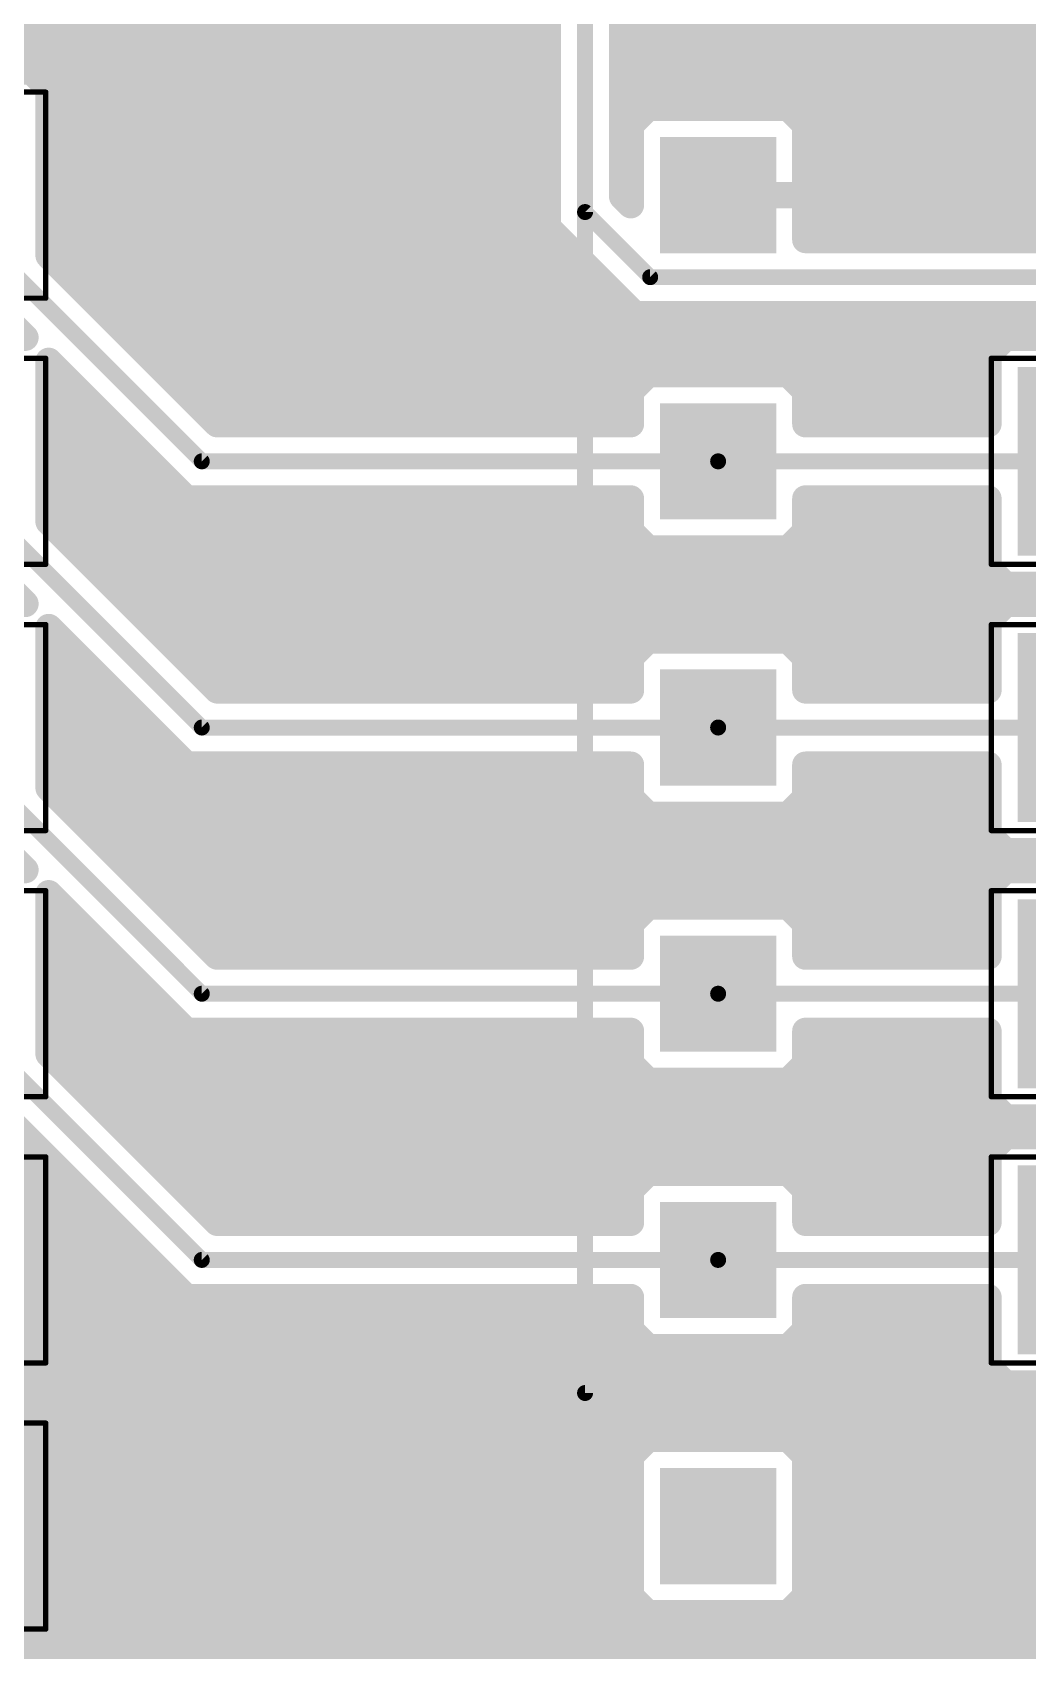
# Model space of a CAD drawing. Extents: x 0.8 to 2.76, y 1.74 to 3.8.
# Drawn here: x 1.592 to 1.966, y 2.253 to 2.861 of the extents above; entities that cross this region are included whole.
import ezdxf

# ---------------------------------------------------------------- set-up
doc = ezdxf.new("R2010")
doc.units = 0
for name, color, linetype in [('1', 14, 'CONTINUOUS'), ('16', 174, 'CONTINUOUS'), ('17', 94, 'CONTINUOUS'), ('39', 14, 'CONTINUOUS')]:
    doc.layers.add(name, color=color, linetype=linetype)

# ---------------------------------------------------------------- blocks, each defined once
blk = doc.blocks.new('RECT')
blk.add_solid([(-0.5, -0.5), (0.5, -0.5), (-0.5, 0.5), (0.5, 0.5)])
blk = doc.blocks.new('SQUAREP')
blk.add_solid([(-0.5, -0.5), (0.5, -0.5), (-0.5, 0.5), (0.5, 0.5)])

msp = doc.modelspace()

# ---------------------------------------------------------------- linework, layer by layer
at = {"layer": '1'}
for points, const_width in [([(1.786, 3.005799), (1.786, 2.787851)], 0.01), ([(1.8, 2.79365), (1.8, 3)], 0.006), ([(1.814, 2.799449), (1.814, 2.986)], 0.01), ([(1.05, 2.86), (1.786, 2.86)], 0.01), ([(1.814, 2.86), (2.338402, 2.86)], 0.01), ([(1.05, 2.85), (1.786, 2.85)], 0.01), ([(1.592037, 2.846492), (1.519932, 2.846492)], 0.01), ([(1.59848, 2.840048), (1.592037, 2.846492)], 0.01), ([(1.814, 2.85), (2.341082, 2.85)], 0.01), ([(1.59848, 2.777303), (1.59848, 2.840048)], 0.01), ([(1.59848, 2.84), (1.786, 2.84)], 0.01), ([(1.814, 2.84), (2.2398, 2.84)], 0.01), ([(1.59848, 2.83), (1.786, 2.83)], 0.01), ([(1.814, 2.83), (1.820822, 2.83)], 0.01), ([(1.823633, 2.832811), (1.817189, 2.826367)], 0.01), ([(1.876367, 2.832811), (1.823633, 2.832811)], 0.01), ([(1.882811, 2.826367), (1.876367, 2.832811)], 0.01), ([(1.879178, 2.83), (2.228901, 2.83)], 0.01), ([(1.817189, 2.826367), (1.817189, 2.79626)], 0.01), ([(1.882811, 2.783189), (1.882811, 2.826367)], 0.01), ([(1.59848, 2.82), (1.786, 2.82)], 0.01), ([(1.814, 2.82), (1.817189, 2.82)], 0.01), ([(1.882811, 2.82), (2.222593, 2.82)], 0.01), ([(1.59848, 2.81), (1.786, 2.81)], 0.01), ([(1.814, 2.81), (1.817189, 2.81)], 0.01), ([(1.882811, 2.81), (2.082762, 2.81)], 0.01), ([(1.555984, 2.8), (1.655984, 2.7)], 0.006), ([(1.59848, 2.8), (1.786, 2.8)], 0.01), ([(1.814, 2.8), (1.817189, 2.8)], 0.01), ([(1.817189, 2.79626), (1.814, 2.799449)], 0.01), ([(1.882811, 2.8), (2.072762, 2.8)], 0.01), ([(1.824461, 2.769189), (1.8, 2.79365)], 0.006), ([(1.59848, 2.79), (1.786, 2.79)], 0.01), ([(1.786, 2.787851), (1.818662, 2.755189)], 0.01), ([(1.882811, 2.79), (2.062762, 2.79)], 0.01), ([(1.59848, 2.78), (1.793851, 2.78)], 0.01), ([(2.055951, 2.783189), (1.882811, 2.783189)], 0.01), ([(1.661783, 2.714), (1.59848, 2.777303)], 0.01), ([(1.605783, 2.77), (1.803851, 2.77)], 0.01), ([(2.06175, 2.769189), (1.824461, 2.769189)], 0.006), ([(1.615783, 2.76), (1.813851, 2.76)], 0.01), ([(1.818662, 2.755189), (2.067549, 2.755189)], 0.01), ([(1.582677, 2.753508), (1.589693, 2.746492)], 0.01), ([(1.625783, 2.75), (2.55, 2.75)], 0.01), ([(1.589693, 2.746492), (1.519932, 2.746492)], 0.01), ([(1.957963, 2.746492), (1.95152, 2.740048)], 0.01), ([(2.030068, 2.746492), (1.957963, 2.746492)], 0.01), ([(1.59848, 2.677303), (1.59848, 2.737705)], 0.01), ([(1.59848, 2.737705), (1.641984, 2.694201)], 0.01), ([(1.635783, 2.74), (1.95152, 2.74)], 0.01), ([(1.95152, 2.740048), (1.95152, 2.714)], 0.01), ([(1.823633, 2.732811), (1.817189, 2.726367)], 0.01), ([(1.876367, 2.732811), (1.823633, 2.732811)], 0.01), ([(1.882811, 2.726367), (1.876367, 2.732811)], 0.01), ([(1.59848, 2.73), (1.606185, 2.73)], 0.01), ([(1.645783, 2.73), (1.820822, 2.73)], 0.01), ([(1.817189, 2.726367), (1.817189, 2.714)], 0.01), ([(1.879178, 2.73), (1.95152, 2.73)], 0.01), ([(1.882811, 2.714), (1.882811, 2.726367)], 0.01), ([(1.59848, 2.72), (1.616185, 2.72)], 0.01), ([(1.655783, 2.72), (1.817189, 2.72)], 0.01), ([(1.882811, 2.72), (1.95152, 2.72)], 0.01), ([(1.817189, 2.714), (1.661783, 2.714)], 0.01), ([(1.95152, 2.714), (1.882811, 2.714)], 0.01), ([(1.59848, 2.71), (1.626185, 2.71)], 0.01), ([(1.555984, 2.7), (1.655984, 2.6)], 0.006), ([(1.59848, 2.7), (1.636185, 2.7)], 0.01), ([(1.655984, 2.7), (1.85, 2.7)], 0.006), ([(1.994016, 2.7), (1.85, 2.7)], 0.006), ([(1.59848, 2.69), (1.646185, 2.69)], 0.01), ([(1.641984, 2.694201), (1.650185, 2.686)], 0.01), ([(1.650185, 2.686), (1.817189, 2.686)], 0.01), ([(1.817189, 2.686), (1.817189, 2.673633)], 0.01), ([(1.882811, 2.673633), (1.882811, 2.686)], 0.01), ([(1.882811, 2.686), (1.95152, 2.686)], 0.01), ([(1.95152, 2.686), (1.95152, 2.659951)], 0.01), ([(1.59848, 2.68), (1.817189, 2.68)], 0.01), ([(1.661783, 2.614), (1.59848, 2.677303)], 0.01), ([(1.882811, 2.68), (1.95152, 2.68)], 0.01), ([(1.605783, 2.67), (1.820821, 2.67)], 0.01), ([(1.817189, 2.673633), (1.823633, 2.667189)], 0.01), ([(1.876367, 2.667189), (1.882811, 2.673633)], 0.01), ([(1.879178, 2.67), (1.95152, 2.67)], 0.01), ([(1.823633, 2.667189), (1.876367, 2.667189)], 0.01), ([(1.615783, 2.66), (1.95152, 2.66)], 0.01), ([(1.95152, 2.659951), (1.957963, 2.653508)], 0.01), ([(1.582677, 2.653508), (1.589693, 2.646492)], 0.01), ([(1.957963, 2.653508), (2.030068, 2.653508)], 0.01), ([(1.589693, 2.646492), (1.519932, 2.646492)], 0.01), ([(1.625783, 2.65), (2.55, 2.65)], 0.01), ([(1.957963, 2.646492), (1.95152, 2.640048)], 0.01), ([(2.030068, 2.646492), (1.957963, 2.646492)], 0.01), ([(1.635783, 2.64), (1.95152, 2.64)], 0.01), ([(1.95152, 2.640048), (1.95152, 2.614)], 0.01), ([(1.59848, 2.577303), (1.59848, 2.637705)], 0.01), ([(1.59848, 2.637705), (1.641984, 2.594201)], 0.01), ([(1.59848, 2.63), (1.606185, 2.63)], 0.01), ([(1.645783, 2.63), (1.820822, 2.63)], 0.01), ([(1.823633, 2.632811), (1.817189, 2.626367)], 0.01), ([(1.876367, 2.632811), (1.823633, 2.632811)], 0.01), ([(1.882811, 2.626367), (1.876367, 2.632811)], 0.01), ([(1.879178, 2.63), (1.95152, 2.63)], 0.01), ([(1.817189, 2.626367), (1.817189, 2.614)], 0.01), ([(1.882811, 2.614), (1.882811, 2.626367)], 0.01), ([(1.59848, 2.62), (1.616185, 2.62)], 0.01), ([(1.655783, 2.62), (1.817189, 2.62)], 0.01), ([(1.882811, 2.62), (1.95152, 2.62)], 0.01), ([(1.59848, 2.61), (1.626185, 2.61)], 0.01), ([(1.817189, 2.614), (1.661783, 2.614)], 0.01), ([(1.95152, 2.614), (1.882811, 2.614)], 0.01), ([(1.555984, 2.6), (1.655984, 2.5)], 0.006), ([(1.59848, 2.6), (1.636185, 2.6)], 0.01), ([(1.655984, 2.6), (1.85, 2.6)], 0.006), ([(1.994016, 2.6), (1.85, 2.6)], 0.006), ([(1.641984, 2.594201), (1.650185, 2.586)], 0.01), ([(1.59848, 2.59), (1.646185, 2.59)], 0.01), ([(1.650185, 2.586), (1.817189, 2.586)], 0.01), ([(1.817189, 2.586), (1.817189, 2.573633)], 0.01), ([(1.882811, 2.573633), (1.882811, 2.586)], 0.01), ([(1.882811, 2.586), (1.95152, 2.586)], 0.01), ([(1.95152, 2.586), (1.95152, 2.559951)], 0.01), ([(1.59848, 2.58), (1.817189, 2.58)], 0.01), ([(1.882811, 2.58), (1.95152, 2.58)], 0.01), ([(1.661783, 2.514), (1.59848, 2.577303)], 0.01), ([(1.817189, 2.573633), (1.823633, 2.567189)], 0.01), ([(1.876367, 2.567189), (1.882811, 2.573633)], 0.01), ([(1.605783, 2.57), (1.820821, 2.57)], 0.01), ([(1.823633, 2.567189), (1.876367, 2.567189)], 0.01), ([(1.879178, 2.57), (1.95152, 2.57)], 0.01), ([(1.615783, 2.56), (1.95152, 2.56)], 0.01), ([(1.95152, 2.559951), (1.957963, 2.553508)], 0.01), ([(1.582677, 2.553508), (1.589693, 2.546492)], 0.01), ([(1.625783, 2.55), (2.55, 2.55)], 0.01), ([(1.957963, 2.553508), (2.030068, 2.553508)], 0.01), ([(1.589693, 2.546492), (1.519932, 2.546492)], 0.01), ([(1.957963, 2.546492), (1.95152, 2.540048)], 0.01), ([(2.030068, 2.546492), (1.957963, 2.546492)], 0.01), ([(1.59848, 2.477303), (1.59848, 2.537705)], 0.01), ([(1.59848, 2.537705), (1.641984, 2.494201)], 0.01), ([(1.635783, 2.54), (1.95152, 2.54)], 0.01), ([(1.95152, 2.540048), (1.95152, 2.514)], 0.01), ([(1.823633, 2.532811), (1.817189, 2.526367)], 0.01), ([(1.876367, 2.532811), (1.823633, 2.532811)], 0.01), ([(1.882811, 2.526367), (1.876367, 2.532811)], 0.01), ([(1.59848, 2.53), (1.606185, 2.53)], 0.01), ([(1.645783, 2.53), (1.820822, 2.53)], 0.01), ([(1.817189, 2.526367), (1.817189, 2.514)], 0.01), ([(1.879178, 2.53), (1.95152, 2.53)], 0.01), ([(1.882811, 2.514), (1.882811, 2.526367)], 0.01), ([(1.59848, 2.52), (1.616185, 2.52)], 0.01), ([(1.655783, 2.52), (1.817189, 2.52)], 0.01), ([(1.882811, 2.52), (1.95152, 2.52)], 0.01), ([(1.817189, 2.514), (1.661783, 2.514)], 0.01), ([(1.95152, 2.514), (1.882811, 2.514)], 0.01), ([(1.59848, 2.51), (1.626185, 2.51)], 0.01), ([(1.59848, 2.5), (1.636185, 2.5)], 0.01), ([(1.555984, 2.5), (1.655984, 2.4)], 0.006), ([(1.641984, 2.494201), (1.650185, 2.486)], 0.01), ([(1.655984, 2.5), (1.85, 2.5)], 0.006), ([(1.994016, 2.5), (1.85, 2.5)], 0.006), ([(1.59848, 2.49), (1.646185, 2.49)], 0.01), ([(1.650185, 2.486), (1.817189, 2.486)], 0.01), ([(1.817189, 2.486), (1.817189, 2.473633)], 0.01), ([(1.882811, 2.473633), (1.882811, 2.486)], 0.01), ([(1.882811, 2.486), (1.95152, 2.486)], 0.01), ([(1.95152, 2.486), (1.95152, 2.459951)], 0.01), ([(1.59848, 2.48), (1.817189, 2.48)], 0.01), ([(1.661783, 2.414), (1.59848, 2.477303)], 0.01), ([(1.882811, 2.48), (1.95152, 2.48)], 0.01), ([(1.605783, 2.47), (1.820821, 2.47)], 0.01), ([(1.817189, 2.473633), (1.823633, 2.467189)], 0.01), ([(1.876367, 2.467189), (1.882811, 2.473633)], 0.01), ([(1.879178, 2.47), (1.95152, 2.47)], 0.01), ([(1.823633, 2.467189), (1.876367, 2.467189)], 0.01), ([(1.615783, 2.46), (1.95152, 2.46)], 0.01), ([(1.95152, 2.459951), (1.957963, 2.453508)], 0.01), ([(1.582677, 2.453508), (1.641984, 2.394201)], 0.01), ([(1.957963, 2.453508), (2.030068, 2.453508)], 0.01), ([(1.625783, 2.45), (2.55, 2.45)], 0.01), ([(1.957963, 2.446492), (1.95152, 2.440048)], 0.01), ([(2.030068, 2.446492), (1.957963, 2.446492)], 0.01), ([(1.486512, 2.44), (1.596185, 2.44)], 0.01), ([(1.635783, 2.44), (1.95152, 2.44)], 0.01), ([(1.95152, 2.440048), (1.95152, 2.414)], 0.01), ([(1.823633, 2.432811), (1.817189, 2.426367)], 0.01), ([(1.876367, 2.432811), (1.823633, 2.432811)], 0.01), ([(1.882811, 2.426367), (1.876367, 2.432811)], 0.01), ([(1.486512, 2.43), (1.606185, 2.43)], 0.01), ([(1.645783, 2.43), (1.820822, 2.43)], 0.01), ([(1.879178, 2.43), (1.95152, 2.43)], 0.01), ([(1.817189, 2.426367), (1.817189, 2.414)], 0.01), ([(1.882811, 2.414), (1.882811, 2.426367)], 0.01), ([(1.486512, 2.42), (1.616185, 2.42)], 0.01), ([(1.655783, 2.42), (1.817189, 2.42)], 0.01), ([(1.882811, 2.42), (1.95152, 2.42)], 0.01), ([(1.486512, 2.41), (1.626185, 2.41)], 0.01), ([(1.817189, 2.414), (1.661783, 2.414)], 0.01), ([(1.95152, 2.414), (1.882811, 2.414)], 0.01), ([(1.486512, 2.4), (1.636185, 2.4)], 0.01), ([(1.655984, 2.4), (1.85, 2.4)], 0.006), ([(1.994016, 2.4), (1.85, 2.4)], 0.006), ([(1.641984, 2.394201), (1.650185, 2.386)], 0.01), ([(1.486512, 2.39), (1.646185, 2.39)], 0.01), ([(1.650185, 2.386), (1.817189, 2.386)], 0.01), ([(1.817189, 2.386), (1.817189, 2.373633)], 0.01), ([(1.882811, 2.373633), (1.882811, 2.386)], 0.01), ([(1.882811, 2.386), (1.95152, 2.386)], 0.01), ([(1.95152, 2.386), (1.95152, 2.359951)], 0.01), ([(1.486512, 2.38), (1.817189, 2.38)], 0.01), ([(1.882811, 2.38), (1.95152, 2.38)], 0.01), ([(1.817189, 2.373633), (1.823633, 2.367189)], 0.01), ([(1.876367, 2.367189), (1.882811, 2.373633)], 0.01), ([(1.486512, 2.37), (1.820821, 2.37)], 0.01), ([(1.823633, 2.367189), (1.876367, 2.367189)], 0.01), ([(1.879178, 2.37), (1.95152, 2.37)], 0.01), ([(1.486512, 2.36), (1.95152, 2.36)], 0.01), ([(1.95152, 2.359951), (1.957963, 2.353508)], 0.01), ([(1.064, 2.35), (2.55, 2.35)], 0.01), ([(1.957963, 2.353508), (2.030068, 2.353508)], 0.01), ([(1.486512, 2.34), (2.55, 2.34)], 0.01), ([(1.486512, 2.33), (1.820822, 2.33)], 0.01), ([(1.823633, 2.332811), (1.817189, 2.326367)], 0.01), ([(1.876367, 2.332811), (1.823633, 2.332811)], 0.01), ([(1.882811, 2.326367), (1.876367, 2.332811)], 0.01), ([(1.879178, 2.33), (2.55, 2.33)], 0.01), ([(1.817189, 2.326367), (1.817189, 2.273633)], 0.01), ([(1.882811, 2.273633), (1.882811, 2.326367)], 0.01), ([(1.486512, 2.32), (1.817189, 2.32)], 0.01), ([(1.882811, 2.32), (2.333386, 2.32)], 0.01), ([(1.486512, 2.31), (1.817189, 2.31)], 0.01), ([(1.882811, 2.31), (2.326119, 2.31)], 0.01), ([(1.486512, 2.3), (1.817189, 2.3)], 0.01), ([(1.882811, 2.3), (2.32411, 2.3)], 0.01), ([(1.486512, 2.29), (1.817189, 2.29)], 0.01), ([(1.882811, 2.29), (2.326119, 2.29)], 0.01), ([(1.486512, 2.28), (1.817189, 2.28)], 0.01), ([(1.882811, 2.28), (2.333386, 2.28)], 0.01), ([(1.486512, 2.27), (1.820821, 2.27)], 0.01), ([(1.817189, 2.273633), (1.823633, 2.267189)], 0.01), ([(1.876367, 2.267189), (1.882811, 2.273633)], 0.01), ([(1.879178, 2.27), (2.336, 2.27)], 0.01), ([(1.823633, 2.267189), (1.876367, 2.267189)], 0.01), ([(1.486512, 2.26), (2.336, 2.26)], 0.01), ([(1.076, 2.25), (2.336, 2.25)], 0.01)]:
    msp.add_lwpolyline(points, dxfattribs=dict(at, const_width=const_width))
for points, const_width in [([(1.786, 2.8575, 1), (1.786, 2.8625)], 0.005), ([(1.814, 2.8625, 1), (1.814, 2.8575)], 0.005), ([(1.593804, 2.84826, 1), (1.590269, 2.844724)], 0.005), ([(1.592037, 2.843992, 1), (1.592037, 2.848992)], 0.005), ([(1.786, 2.8475, 1), (1.786, 2.8525)], 0.005), ([(1.814, 2.8525, 1), (1.814, 2.8475)], 0.005), ([(1.60098, 2.840048, 1), (1.59598, 2.840048)], 0.005), ([(1.59848, 2.8425, 1), (1.59848, 2.8375)], 0.005), ([(1.596712, 2.838281, 1), (1.600248, 2.841816)], 0.005), ([(1.786, 2.8375, 1), (1.786, 2.8425)], 0.005), ([(1.814, 2.8425, 1), (1.814, 2.8375)], 0.005), ([(1.59848, 2.8325, 1), (1.59848, 2.8275)], 0.005), ([(1.786, 2.8275, 1), (1.786, 2.8325)], 0.005), ([(1.814, 2.8325, 1), (1.814, 2.8275)], 0.005), ([(1.820822, 2.8275, 1), (1.820822, 2.8325)], 0.005), ([(1.823633, 2.835311, 1), (1.823633, 2.830311)], 0.005), ([(1.8254, 2.831043, 1), (1.821865, 2.834579)], 0.005), ([(1.878135, 2.834579, 1), (1.8746, 2.831043)], 0.005), ([(1.876367, 2.830311, 1), (1.876367, 2.835311)], 0.005), ([(1.879178, 2.8325, 1), (1.879178, 2.8275)], 0.005), ([(1.819689, 2.826367, 1), (1.814689, 2.826367)], 0.005), ([(1.815421, 2.828135, 1), (1.818957, 2.8246)], 0.005), ([(1.885311, 2.826367, 1), (1.880311, 2.826367)], 0.005), ([(1.881043, 2.8246, 1), (1.884579, 2.828135)], 0.005), ([(1.59848, 2.8225, 1), (1.59848, 2.8175)], 0.005), ([(1.786, 2.8175, 1), (1.786, 2.8225)], 0.005), ([(1.814, 2.8225, 1), (1.814, 2.8175)], 0.005), ([(1.817189, 2.8175, 1), (1.817189, 2.8225)], 0.005), ([(1.882811, 2.8225, 1), (1.882811, 2.8175)], 0.005), ([(1.59848, 2.8125, 1), (1.59848, 2.8075)], 0.005), ([(1.786, 2.8075, 1), (1.786, 2.8125)], 0.005), ([(1.814, 2.8125, 1), (1.814, 2.8075)], 0.005), ([(1.817189, 2.8075, 1), (1.817189, 2.8125)], 0.005), ([(1.882811, 2.8125, 1), (1.882811, 2.8075)], 0.005), ([(1.59848, 2.8025, 1), (1.59848, 2.7975)], 0.005), ([(1.786, 2.7975, 1), (1.786, 2.8025)], 0.005), ([(1.814, 2.8025, 1), (1.814, 2.7975)], 0.005), ([(1.815768, 2.801217, 1), (1.812232, 2.797681)], 0.005), ([(1.817189, 2.7975, 1), (1.817189, 2.8025)], 0.005), ([(1.882811, 2.8025, 1), (1.882811, 2.7975)], 0.005), ([(1.801061, 2.794711, 1), (1.798939, 2.792589)], 0.003), ([(1.8115, 2.799449, 1), (1.8165, 2.799449)], 0.005), ([(1.814689, 2.79626, 1), (1.819689, 2.79626)], 0.005), ([(1.815421, 2.794492, 1), (1.818957, 2.798028)], 0.005), ([(1.59848, 2.7925, 1), (1.59848, 2.7875)], 0.005), ([(1.787768, 2.789619, 1), (1.784232, 2.786083)], 0.005), ([(1.786, 2.7875, 1), (1.786, 2.7925)], 0.005), ([(1.7985, 2.79365, 1), (1.8015, 2.79365)], 0.003), ([(1.882811, 2.7925, 1), (1.882811, 2.7875)], 0.005), ([(1.59848, 2.7825, 1), (1.59848, 2.7775)], 0.005), ([(1.7835, 2.787851, 1), (1.7885, 2.787851)], 0.005), ([(1.793851, 2.7775, 1), (1.793851, 2.7825)], 0.005), ([(1.882811, 2.785689, 1), (1.882811, 2.780689)], 0.005), ([(1.880311, 2.783189, 1), (1.885311, 2.783189)], 0.005), ([(1.600248, 2.779071, 1), (1.596712, 2.775535)], 0.005), ([(1.59598, 2.777303, 1), (1.60098, 2.777303)], 0.005), ([(1.605783, 2.7725, 1), (1.605783, 2.7675)], 0.005), ([(1.803851, 2.7675, 1), (1.803851, 2.7725)], 0.005), ([(1.824461, 2.770689, 1), (1.824461, 2.767689)], 0.003), ([(1.8234, 2.768128, 1), (1.825522, 2.77025)], 0.003), ([(1.615783, 2.7625, 1), (1.615783, 2.7575)], 0.005), ([(1.813851, 2.7575, 1), (1.813851, 2.7625)], 0.005), ([(1.818662, 2.757689, 1), (1.818662, 2.752689)], 0.005), ([(1.625783, 2.7525, 1), (1.625783, 2.7475)], 0.005), ([(1.816894, 2.753421, 1), (1.82043, 2.756957)], 0.005), ([(1.587926, 2.744724, 1), (1.591461, 2.74826)], 0.005), ([(1.589693, 2.743992, 1), (1.589693, 2.748992)], 0.005), ([(1.957963, 2.748992, 1), (1.957963, 2.743992)], 0.005), ([(1.959731, 2.744724, 1), (1.956195, 2.74826)], 0.005), ([(1.60098, 2.737705, 1), (1.59598, 2.737705)], 0.005), ([(1.600248, 2.739473, 1), (1.596712, 2.735937)], 0.005), ([(1.635783, 2.7425, 1), (1.635783, 2.7375)], 0.005), ([(1.95402, 2.740048, 1), (1.94902, 2.740048)], 0.005), ([(1.949752, 2.741816, 1), (1.953287, 2.738281)], 0.005), ([(1.95152, 2.7375, 1), (1.95152, 2.7425)], 0.005), ([(1.823633, 2.735311, 1), (1.823633, 2.730311)], 0.005), ([(1.8254, 2.731043, 1), (1.821865, 2.734579)], 0.005), ([(1.878135, 2.734579, 1), (1.8746, 2.731043)], 0.005), ([(1.876367, 2.730311, 1), (1.876367, 2.735311)], 0.005), ([(1.59848, 2.7325, 1), (1.59848, 2.7275)], 0.005), ([(1.606185, 2.7275, 1), (1.606185, 2.7325)], 0.005), ([(1.645783, 2.7325, 1), (1.645783, 2.7275)], 0.005), ([(1.819689, 2.726367, 1), (1.814689, 2.726367)], 0.005), ([(1.815421, 2.728135, 1), (1.818957, 2.7246)], 0.005), ([(1.820822, 2.7275, 1), (1.820822, 2.7325)], 0.005), ([(1.879178, 2.7325, 1), (1.879178, 2.7275)], 0.005), ([(1.885311, 2.726367, 1), (1.880311, 2.726367)], 0.005), ([(1.881043, 2.7246, 1), (1.884579, 2.728135)], 0.005), ([(1.95152, 2.7275, 1), (1.95152, 2.7325)], 0.005), ([(1.59848, 2.7225, 1), (1.59848, 2.7175)], 0.005), ([(1.616185, 2.7175, 1), (1.616185, 2.7225)], 0.005), ([(1.655783, 2.7225, 1), (1.655783, 2.7175)], 0.005), ([(1.817189, 2.7175, 1), (1.817189, 2.7225)], 0.005), ([(1.882811, 2.7225, 1), (1.882811, 2.7175)], 0.005), ([(1.95152, 2.7175, 1), (1.95152, 2.7225)], 0.005), ([(1.661783, 2.7165, 1), (1.661783, 2.7115)], 0.005), ([(1.660015, 2.712232, 1), (1.663551, 2.715768)], 0.005), ([(1.817189, 2.7115, 1), (1.817189, 2.7165)], 0.005), ([(1.882811, 2.7165, 1), (1.882811, 2.7115)], 0.005), ([(1.95152, 2.7115, 1), (1.95152, 2.7165)], 0.005), ([(1.59848, 2.7125, 1), (1.59848, 2.7075)], 0.005), ([(1.626185, 2.7075, 1), (1.626185, 2.7125)], 0.005), ([(1.814689, 2.714, 1), (1.819689, 2.714)], 0.005), ([(1.880311, 2.714, 1), (1.885311, 2.714)], 0.005), ([(1.94902, 2.714, 1), (1.95402, 2.714)], 0.005), ([(1.59848, 2.7025, 1), (1.59848, 2.6975)], 0.005), ([(1.636185, 2.6975, 1), (1.636185, 2.7025)], 0.005), ([(1.655984, 2.7015, 1), (1.655984, 2.6985)], 0.003), ([(1.654924, 2.698939, 1), (1.657045, 2.701061)], 0.003), ([(1.85, 2.7015, 1), (1.85, 2.6985)], 0.003), ([(1.85, 2.6985, 1), (1.85, 2.7015)], 0.003), ([(1.59848, 2.6925, 1), (1.59848, 2.6875)], 0.005), ([(1.643752, 2.695969, 1), (1.640216, 2.692433)], 0.005), ([(1.640216, 2.692433, 1), (1.643752, 2.695969)], 0.005), ([(1.646185, 2.6875, 1), (1.646185, 2.6925)], 0.005), ([(1.650185, 2.6885, 1), (1.650185, 2.6835)], 0.005), ([(1.648417, 2.684232, 1), (1.651953, 2.687768)], 0.005), ([(1.819689, 2.686, 1), (1.814689, 2.686)], 0.005), ([(1.817189, 2.6835, 1), (1.817189, 2.6885)], 0.005), ([(1.885311, 2.686, 1), (1.880311, 2.686)], 0.005), ([(1.882811, 2.6885, 1), (1.882811, 2.6835)], 0.005), ([(1.95402, 2.686, 1), (1.94902, 2.686)], 0.005), ([(1.95152, 2.6835, 1), (1.95152, 2.6885)], 0.005), ([(1.59848, 2.6825, 1), (1.59848, 2.6775)], 0.005), ([(1.600248, 2.679071, 1), (1.596712, 2.675535)], 0.005), ([(1.817189, 2.6775, 1), (1.817189, 2.6825)], 0.005), ([(1.882811, 2.6825, 1), (1.882811, 2.6775)], 0.005), ([(1.95152, 2.6775, 1), (1.95152, 2.6825)], 0.005), ([(1.59598, 2.677303, 1), (1.60098, 2.677303)], 0.005), ([(1.605783, 2.6725, 1), (1.605783, 2.6675)], 0.005), ([(1.818957, 2.6754, 1), (1.815421, 2.671865)], 0.005), ([(1.814689, 2.673633, 1), (1.819689, 2.673633)], 0.005), ([(1.820821, 2.6675, 1), (1.820821, 2.6725)], 0.005), ([(1.879178, 2.6725, 1), (1.879178, 2.6675)], 0.005), ([(1.880311, 2.673633, 1), (1.885311, 2.673633)], 0.005), ([(1.884579, 2.671865, 1), (1.881043, 2.6754)], 0.005), ([(1.95152, 2.6675, 1), (1.95152, 2.6725)], 0.005), ([(1.823633, 2.669689, 1), (1.823633, 2.664689)], 0.005), ([(1.821865, 2.665421, 1), (1.8254, 2.668957)], 0.005), ([(1.8746, 2.668957, 1), (1.878135, 2.665421)], 0.005), ([(1.876367, 2.664689, 1), (1.876367, 2.669689)], 0.005), ([(1.615783, 2.6625, 1), (1.615783, 2.6575)], 0.005), ([(1.953287, 2.661719, 1), (1.949752, 2.658184)], 0.005), ([(1.95152, 2.6575, 1), (1.95152, 2.6625)], 0.005), ([(1.94902, 2.659951, 1), (1.95402, 2.659951)], 0.005), ([(1.957963, 2.656008, 1), (1.957963, 2.651008)], 0.005), ([(1.956195, 2.65174, 1), (1.959731, 2.655276)], 0.005), ([(1.587926, 2.644724, 1), (1.591461, 2.64826)], 0.005), ([(1.589693, 2.643992, 1), (1.589693, 2.648992)], 0.005), ([(1.625783, 2.6525, 1), (1.625783, 2.6475)], 0.005), ([(1.957963, 2.648992, 1), (1.957963, 2.643992)], 0.005), ([(1.959731, 2.644724, 1), (1.956195, 2.64826)], 0.005), ([(1.635783, 2.6425, 1), (1.635783, 2.6375)], 0.005), ([(1.95402, 2.640048, 1), (1.94902, 2.640048)], 0.005), ([(1.95152, 2.6375, 1), (1.95152, 2.6425)], 0.005), ([(1.60098, 2.637705, 1), (1.59598, 2.637705)], 0.005), ([(1.600248, 2.639473, 1), (1.596712, 2.635937)], 0.005), ([(1.949752, 2.641816, 1), (1.953287, 2.638281)], 0.005), ([(1.59848, 2.6325, 1), (1.59848, 2.6275)], 0.005), ([(1.606185, 2.6275, 1), (1.606185, 2.6325)], 0.005), ([(1.645783, 2.6325, 1), (1.645783, 2.6275)], 0.005), ([(1.820822, 2.6275, 1), (1.820822, 2.6325)], 0.005), ([(1.823633, 2.635311, 1), (1.823633, 2.630311)], 0.005), ([(1.8254, 2.631043, 1), (1.821865, 2.634579)], 0.005), ([(1.878135, 2.634579, 1), (1.8746, 2.631043)], 0.005), ([(1.876367, 2.630311, 1), (1.876367, 2.635311)], 0.005), ([(1.879178, 2.6325, 1), (1.879178, 2.6275)], 0.005), ([(1.95152, 2.6275, 1), (1.95152, 2.6325)], 0.005), ([(1.819689, 2.626367, 1), (1.814689, 2.626367)], 0.005), ([(1.815421, 2.628135, 1), (1.818957, 2.6246)], 0.005), ([(1.885311, 2.626367, 1), (1.880311, 2.626367)], 0.005), ([(1.881043, 2.6246, 1), (1.884579, 2.628135)], 0.005), ([(1.59848, 2.6225, 1), (1.59848, 2.6175)], 0.005), ([(1.616185, 2.6175, 1), (1.616185, 2.6225)], 0.005), ([(1.655783, 2.6225, 1), (1.655783, 2.6175)], 0.005), ([(1.817189, 2.6175, 1), (1.817189, 2.6225)], 0.005), ([(1.882811, 2.6225, 1), (1.882811, 2.6175)], 0.005), ([(1.95152, 2.6175, 1), (1.95152, 2.6225)], 0.005), ([(1.59848, 2.6125, 1), (1.59848, 2.6075)], 0.005), ([(1.626185, 2.6075, 1), (1.626185, 2.6125)], 0.005), ([(1.661783, 2.6165, 1), (1.661783, 2.6115)], 0.005), ([(1.660015, 2.612232, 1), (1.663551, 2.615768)], 0.005), ([(1.814689, 2.614, 1), (1.819689, 2.614)], 0.005), ([(1.817189, 2.6115, 1), (1.817189, 2.6165)], 0.005), ([(1.882811, 2.6165, 1), (1.882811, 2.6115)], 0.005), ([(1.880311, 2.614, 1), (1.885311, 2.614)], 0.005), ([(1.94902, 2.614, 1), (1.95402, 2.614)], 0.005), ([(1.95152, 2.6115, 1), (1.95152, 2.6165)], 0.005), ([(1.59848, 2.6025, 1), (1.59848, 2.5975)], 0.005), ([(1.636185, 2.5975, 1), (1.636185, 2.6025)], 0.005), ([(1.655984, 2.6015, 1), (1.655984, 2.5985)], 0.003), ([(1.654924, 2.598939, 1), (1.657045, 2.601061)], 0.003), ([(1.85, 2.6015, 1), (1.85, 2.5985)], 0.003), ([(1.85, 2.5985, 1), (1.85, 2.6015)], 0.003), ([(1.643752, 2.595969, 1), (1.640216, 2.592433)], 0.005), ([(1.640216, 2.592433, 1), (1.643752, 2.595969)], 0.005), ([(1.59848, 2.5925, 1), (1.59848, 2.5875)], 0.005), ([(1.646185, 2.5875, 1), (1.646185, 2.5925)], 0.005), ([(1.650185, 2.5885, 1), (1.650185, 2.5835)], 0.005), ([(1.648417, 2.584232, 1), (1.651953, 2.587768)], 0.005), ([(1.819689, 2.586, 1), (1.814689, 2.586)], 0.005), ([(1.817189, 2.5835, 1), (1.817189, 2.5885)], 0.005), ([(1.885311, 2.586, 1), (1.880311, 2.586)], 0.005), ([(1.882811, 2.5885, 1), (1.882811, 2.5835)], 0.005), ([(1.95402, 2.586, 1), (1.94902, 2.586)], 0.005), ([(1.95152, 2.5835, 1), (1.95152, 2.5885)], 0.005), ([(1.59848, 2.5825, 1), (1.59848, 2.5775)], 0.005), ([(1.817189, 2.5775, 1), (1.817189, 2.5825)], 0.005), ([(1.882811, 2.5825, 1), (1.882811, 2.5775)], 0.005), ([(1.95152, 2.5775, 1), (1.95152, 2.5825)], 0.005), ([(1.600248, 2.579071, 1), (1.596712, 2.575535)], 0.005), ([(1.59598, 2.577303, 1), (1.60098, 2.577303)], 0.005), ([(1.818957, 2.5754, 1), (1.815421, 2.571865)], 0.005), ([(1.884579, 2.571865, 1), (1.881043, 2.5754)], 0.005), ([(1.605783, 2.5725, 1), (1.605783, 2.5675)], 0.005), ([(1.814689, 2.573633, 1), (1.819689, 2.573633)], 0.005), ([(1.820821, 2.5675, 1), (1.820821, 2.5725)], 0.005), ([(1.823633, 2.569689, 1), (1.823633, 2.564689)], 0.005), ([(1.876367, 2.564689, 1), (1.876367, 2.569689)], 0.005), ([(1.879178, 2.5725, 1), (1.879178, 2.5675)], 0.005), ([(1.880311, 2.573633, 1), (1.885311, 2.573633)], 0.005), ([(1.95152, 2.5675, 1), (1.95152, 2.5725)], 0.005), ([(1.821865, 2.565421, 1), (1.8254, 2.568957)], 0.005), ([(1.8746, 2.568957, 1), (1.878135, 2.565421)], 0.005), ([(1.615783, 2.5625, 1), (1.615783, 2.5575)], 0.005), ([(1.953287, 2.561719, 1), (1.949752, 2.558184)], 0.005), ([(1.94902, 2.559951, 1), (1.95402, 2.559951)], 0.005), ([(1.95152, 2.5575, 1), (1.95152, 2.5625)], 0.005), ([(1.625783, 2.5525, 1), (1.625783, 2.5475)], 0.005), ([(1.957963, 2.556008, 1), (1.957963, 2.551008)], 0.005), ([(1.956195, 2.55174, 1), (1.959731, 2.555276)], 0.005), ([(1.587926, 2.544724, 1), (1.591461, 2.54826)], 0.005), ([(1.589693, 2.543992, 1), (1.589693, 2.548992)], 0.005), ([(1.957963, 2.548992, 1), (1.957963, 2.543992)], 0.005), ([(1.959731, 2.544724, 1), (1.956195, 2.54826)], 0.005), ([(1.60098, 2.537705, 1), (1.59598, 2.537705)], 0.005), ([(1.600248, 2.539473, 1), (1.596712, 2.535937)], 0.005), ([(1.635783, 2.5425, 1), (1.635783, 2.5375)], 0.005), ([(1.95402, 2.540048, 1), (1.94902, 2.540048)], 0.005), ([(1.949752, 2.541816, 1), (1.953287, 2.538281)], 0.005), ([(1.95152, 2.5375, 1), (1.95152, 2.5425)], 0.005), ([(1.823633, 2.535311, 1), (1.823633, 2.530311)], 0.005), ([(1.8254, 2.531043, 1), (1.821865, 2.534579)], 0.005), ([(1.878135, 2.534579, 1), (1.8746, 2.531043)], 0.005), ([(1.876367, 2.530311, 1), (1.876367, 2.535311)], 0.005), ([(1.59848, 2.5325, 1), (1.59848, 2.5275)], 0.005), ([(1.606185, 2.5275, 1), (1.606185, 2.5325)], 0.005), ([(1.645783, 2.5325, 1), (1.645783, 2.5275)], 0.005), ([(1.819689, 2.526367, 1), (1.814689, 2.526367)], 0.005), ([(1.815421, 2.528135, 1), (1.818957, 2.5246)], 0.005), ([(1.820822, 2.5275, 1), (1.820822, 2.5325)], 0.005), ([(1.879178, 2.5325, 1), (1.879178, 2.5275)], 0.005), ([(1.885311, 2.526367, 1), (1.880311, 2.526367)], 0.005), ([(1.881043, 2.5246, 1), (1.884579, 2.528135)], 0.005), ([(1.95152, 2.5275, 1), (1.95152, 2.5325)], 0.005), ([(1.59848, 2.5225, 1), (1.59848, 2.5175)], 0.005), ([(1.616185, 2.5175, 1), (1.616185, 2.5225)], 0.005), ([(1.655783, 2.5225, 1), (1.655783, 2.5175)], 0.005), ([(1.817189, 2.5175, 1), (1.817189, 2.5225)], 0.005), ([(1.882811, 2.5225, 1), (1.882811, 2.5175)], 0.005), ([(1.95152, 2.5175, 1), (1.95152, 2.5225)], 0.005), ([(1.661783, 2.5165, 1), (1.661783, 2.5115)], 0.005), ([(1.660015, 2.512232, 1), (1.663551, 2.515768)], 0.005), ([(1.817189, 2.5115, 1), (1.817189, 2.5165)], 0.005), ([(1.882811, 2.5165, 1), (1.882811, 2.5115)], 0.005), ([(1.95152, 2.5115, 1), (1.95152, 2.5165)], 0.005), ([(1.59848, 2.5125, 1), (1.59848, 2.5075)], 0.005), ([(1.626185, 2.5075, 1), (1.626185, 2.5125)], 0.005), ([(1.814689, 2.514, 1), (1.819689, 2.514)], 0.005), ([(1.880311, 2.514, 1), (1.885311, 2.514)], 0.005), ([(1.94902, 2.514, 1), (1.95402, 2.514)], 0.005), ([(1.59848, 2.5025, 1), (1.59848, 2.4975)], 0.005), ([(1.636185, 2.4975, 1), (1.636185, 2.5025)], 0.005), ([(1.643752, 2.495969, 1), (1.640216, 2.492433)], 0.005), ([(1.655984, 2.5015, 1), (1.655984, 2.4985)], 0.003), ([(1.654924, 2.498939, 1), (1.657045, 2.501061)], 0.003), ([(1.85, 2.5015, 1), (1.85, 2.4985)], 0.003), ([(1.85, 2.4985, 1), (1.85, 2.5015)], 0.003), ([(1.59848, 2.4925, 1), (1.59848, 2.4875)], 0.005), ([(1.640216, 2.492433, 1), (1.643752, 2.495969)], 0.005), ([(1.646185, 2.4875, 1), (1.646185, 2.4925)], 0.005), ([(1.650185, 2.4885, 1), (1.650185, 2.4835)], 0.005), ([(1.648417, 2.484232, 1), (1.651953, 2.487768)], 0.005), ([(1.819689, 2.486, 1), (1.814689, 2.486)], 0.005), ([(1.817189, 2.4835, 1), (1.817189, 2.4885)], 0.005), ([(1.885311, 2.486, 1), (1.880311, 2.486)], 0.005), ([(1.882811, 2.4885, 1), (1.882811, 2.4835)], 0.005), ([(1.95402, 2.486, 1), (1.94902, 2.486)], 0.005), ([(1.95152, 2.4835, 1), (1.95152, 2.4885)], 0.005), ([(1.59848, 2.4825, 1), (1.59848, 2.4775)], 0.005), ([(1.600248, 2.479071, 1), (1.596712, 2.475535)], 0.005), ([(1.817189, 2.4775, 1), (1.817189, 2.4825)], 0.005), ([(1.882811, 2.4825, 1), (1.882811, 2.4775)], 0.005), ([(1.95152, 2.4775, 1), (1.95152, 2.4825)], 0.005), ([(1.59598, 2.477303, 1), (1.60098, 2.477303)], 0.005), ([(1.605783, 2.4725, 1), (1.605783, 2.4675)], 0.005), ([(1.818957, 2.4754, 1), (1.815421, 2.471865)], 0.005), ([(1.814689, 2.473633, 1), (1.819689, 2.473633)], 0.005), ([(1.820821, 2.4675, 1), (1.820821, 2.4725)], 0.005), ([(1.879178, 2.4725, 1), (1.879178, 2.4675)], 0.005), ([(1.880311, 2.473633, 1), (1.885311, 2.473633)], 0.005), ([(1.884579, 2.471865, 1), (1.881043, 2.4754)], 0.005), ([(1.95152, 2.4675, 1), (1.95152, 2.4725)], 0.005), ([(1.823633, 2.469689, 1), (1.823633, 2.464689)], 0.005), ([(1.821865, 2.465421, 1), (1.8254, 2.468957)], 0.005), ([(1.8746, 2.468957, 1), (1.878135, 2.465421)], 0.005), ([(1.876367, 2.464689, 1), (1.876367, 2.469689)], 0.005), ([(1.615783, 2.4625, 1), (1.615783, 2.4575)], 0.005), ([(1.953287, 2.461719, 1), (1.949752, 2.458184)], 0.005), ([(1.94902, 2.459951, 1), (1.95402, 2.459951)], 0.005), ([(1.95152, 2.4575, 1), (1.95152, 2.4625)], 0.005), ([(1.957963, 2.456008, 1), (1.957963, 2.451008)], 0.005), ([(1.956195, 2.45174, 1), (1.959731, 2.455276)], 0.005), ([(1.625783, 2.4525, 1), (1.625783, 2.4475)], 0.005), ([(1.957963, 2.448992, 1), (1.957963, 2.443992)], 0.005), ([(1.959731, 2.444724, 1), (1.956195, 2.44826)], 0.005), ([(1.596185, 2.4375, 1), (1.596185, 2.4425)], 0.005), ([(1.635783, 2.4425, 1), (1.635783, 2.4375)], 0.005), ([(1.95402, 2.440048, 1), (1.94902, 2.440048)], 0.005), ([(1.949752, 2.441816, 1), (1.953287, 2.438281)], 0.005), ([(1.95152, 2.4375, 1), (1.95152, 2.4425)], 0.005), ([(1.823633, 2.435311, 1), (1.823633, 2.430311)], 0.005), ([(1.8254, 2.431043, 1), (1.821865, 2.434579)], 0.005), ([(1.878135, 2.434579, 1), (1.8746, 2.431043)], 0.005), ([(1.876367, 2.430311, 1), (1.876367, 2.435311)], 0.005), ([(1.606185, 2.4275, 1), (1.606185, 2.4325)], 0.005), ([(1.645783, 2.4325, 1), (1.645783, 2.4275)], 0.005), ([(1.820822, 2.4275, 1), (1.820822, 2.4325)], 0.005), ([(1.879178, 2.4325, 1), (1.879178, 2.4275)], 0.005), ([(1.95152, 2.4275, 1), (1.95152, 2.4325)], 0.005), ([(1.819689, 2.426367, 1), (1.814689, 2.426367)], 0.005), ([(1.815421, 2.428135, 1), (1.818957, 2.4246)], 0.005), ([(1.885311, 2.426367, 1), (1.880311, 2.426367)], 0.005), ([(1.881043, 2.4246, 1), (1.884579, 2.428135)], 0.005), ([(1.616185, 2.4175, 1), (1.616185, 2.4225)], 0.005), ([(1.655783, 2.4225, 1), (1.655783, 2.4175)], 0.005), ([(1.817189, 2.4175, 1), (1.817189, 2.4225)], 0.005), ([(1.882811, 2.4225, 1), (1.882811, 2.4175)], 0.005), ([(1.95152, 2.4175, 1), (1.95152, 2.4225)], 0.005), ([(1.626185, 2.4075, 1), (1.626185, 2.4125)], 0.005), ([(1.661783, 2.4165, 1), (1.661783, 2.4115)], 0.005), ([(1.660015, 2.412232, 1), (1.663551, 2.415768)], 0.005), ([(1.814689, 2.414, 1), (1.819689, 2.414)], 0.005), ([(1.817189, 2.4115, 1), (1.817189, 2.4165)], 0.005), ([(1.882811, 2.4165, 1), (1.882811, 2.4115)], 0.005), ([(1.880311, 2.414, 1), (1.885311, 2.414)], 0.005), ([(1.94902, 2.414, 1), (1.95402, 2.414)], 0.005), ([(1.95152, 2.4115, 1), (1.95152, 2.4165)], 0.005), ([(1.636185, 2.3975, 1), (1.636185, 2.4025)], 0.005), ([(1.655984, 2.4015, 1), (1.655984, 2.3985)], 0.003), ([(1.654924, 2.398939, 1), (1.657045, 2.401061)], 0.003), ([(1.85, 2.4015, 1), (1.85, 2.3985)], 0.003), ([(1.85, 2.3985, 1), (1.85, 2.4015)], 0.003), ([(1.643752, 2.395969, 1), (1.640216, 2.392433)], 0.005), ([(1.640216, 2.392433, 1), (1.643752, 2.395969)], 0.005), ([(1.646185, 2.3875, 1), (1.646185, 2.3925)], 0.005), ([(1.650185, 2.3885, 1), (1.650185, 2.3835)], 0.005), ([(1.648417, 2.384232, 1), (1.651953, 2.387768)], 0.005), ([(1.819689, 2.386, 1), (1.814689, 2.386)], 0.005), ([(1.817189, 2.3835, 1), (1.817189, 2.3885)], 0.005), ([(1.885311, 2.386, 1), (1.880311, 2.386)], 0.005), ([(1.882811, 2.3885, 1), (1.882811, 2.3835)], 0.005), ([(1.95402, 2.386, 1), (1.94902, 2.386)], 0.005), ([(1.95152, 2.3835, 1), (1.95152, 2.3885)], 0.005), ([(1.817189, 2.3775, 1), (1.817189, 2.3825)], 0.005), ([(1.882811, 2.3825, 1), (1.882811, 2.3775)], 0.005), ([(1.95152, 2.3775, 1), (1.95152, 2.3825)], 0.005), ([(1.818957, 2.3754, 1), (1.815421, 2.371865)], 0.005), ([(1.884579, 2.371865, 1), (1.881043, 2.3754)], 0.005), ([(1.814689, 2.373633, 1), (1.819689, 2.373633)], 0.005), ([(1.820821, 2.3675, 1), (1.820821, 2.3725)], 0.005), ([(1.823633, 2.369689, 1), (1.823633, 2.364689)], 0.005), ([(1.821865, 2.365421, 1), (1.8254, 2.368957)], 0.005), ([(1.8746, 2.368957, 1), (1.878135, 2.365421)], 0.005), ([(1.876367, 2.364689, 1), (1.876367, 2.369689)], 0.005), ([(1.879178, 2.3725, 1), (1.879178, 2.3675)], 0.005), ([(1.880311, 2.373633, 1), (1.885311, 2.373633)], 0.005), ([(1.95152, 2.3675, 1), (1.95152, 2.3725)], 0.005), ([(1.953287, 2.361719, 1), (1.949752, 2.358184)], 0.005), ([(1.95152, 2.3575, 1), (1.95152, 2.3625)], 0.005), ([(1.94902, 2.359951, 1), (1.95402, 2.359951)], 0.005), ([(1.957963, 2.356008, 1), (1.957963, 2.351008)], 0.005), ([(1.956195, 2.35174, 1), (1.959731, 2.355276)], 0.005), ([(1.820822, 2.3275, 1), (1.820822, 2.3325)], 0.005), ([(1.823633, 2.335311, 1), (1.823633, 2.330311)], 0.005), ([(1.8254, 2.331043, 1), (1.821865, 2.334579)], 0.005), ([(1.878135, 2.334579, 1), (1.8746, 2.331043)], 0.005), ([(1.876367, 2.330311, 1), (1.876367, 2.335311)], 0.005), ([(1.879178, 2.3325, 1), (1.879178, 2.3275)], 0.005), ([(1.819689, 2.326367, 1), (1.814689, 2.326367)], 0.005), ([(1.815421, 2.328135, 1), (1.818957, 2.3246)], 0.005), ([(1.885311, 2.326367, 1), (1.880311, 2.326367)], 0.005), ([(1.881043, 2.3246, 1), (1.884579, 2.328135)], 0.005), ([(1.817189, 2.3175, 1), (1.817189, 2.3225)], 0.005), ([(1.882811, 2.3225, 1), (1.882811, 2.3175)], 0.005), ([(1.817189, 2.3075, 1), (1.817189, 2.3125)], 0.005), ([(1.882811, 2.3125, 1), (1.882811, 2.3075)], 0.005), ([(1.817189, 2.2975, 1), (1.817189, 2.3025)], 0.005), ([(1.882811, 2.3025, 1), (1.882811, 2.2975)], 0.005), ([(1.817189, 2.2875, 1), (1.817189, 2.2925)], 0.005), ([(1.882811, 2.2925, 1), (1.882811, 2.2875)], 0.005), ([(1.817189, 2.2775, 1), (1.817189, 2.2825)], 0.005), ([(1.882811, 2.2825, 1), (1.882811, 2.2775)], 0.005), ([(1.818957, 2.2754, 1), (1.815421, 2.271865)], 0.005), ([(1.814689, 2.273633, 1), (1.819689, 2.273633)], 0.005), ([(1.820821, 2.2675, 1), (1.820821, 2.2725)], 0.005), ([(1.879178, 2.2725, 1), (1.879178, 2.2675)], 0.005), ([(1.880311, 2.273633, 1), (1.885311, 2.273633)], 0.005), ([(1.884579, 2.271865, 1), (1.881043, 2.2754)], 0.005), ([(1.823633, 2.269689, 1), (1.823633, 2.264689)], 0.005), ([(1.821865, 2.265421, 1), (1.8254, 2.268957)], 0.005), ([(1.8746, 2.268957, 1), (1.878135, 2.265421)], 0.005), ([(1.876367, 2.264689, 1), (1.876367, 2.269689)], 0.005)]:
    msp.add_lwpolyline(points, format="xyb", dxfattribs=dict(at, const_width=const_width))
at = {"layer": '16'}
for points, const_width in [([(1.8, 3.5), (1.8, 2.35)], 0.006), ([(2.1, 2.8), (1.85, 2.8)], 0.01), ([(1.8, 2.35), (2.3, 2.35)], 0.006)]:
    msp.add_lwpolyline(points, dxfattribs=dict(at, const_width=const_width))
for points, const_width in [([(1.85, 2.8025, 1), (1.85, 2.7975)], 0.005), ([(1.8, 2.3515, 1), (1.8, 2.3485)], 0.003), ([(1.7985, 2.35, 1), (1.8015, 2.35)], 0.003)]:
    msp.add_lwpolyline(points, format="xyb", dxfattribs=dict(at, const_width=const_width))
at = {"layer": '39', "const_width": 0.002}
for points in [[(1.402638, 2.838701), (1.597362, 2.838701)], [(1.597362, 2.838701), (1.597362, 2.761299)], [(1.597362, 2.761299), (1.402638, 2.761299)], [(1.402638, 2.738701), (1.597362, 2.738701)], [(1.597362, 2.738701), (1.597362, 2.661299)], [(1.952638, 2.661299), (1.952638, 2.738701)], [(1.952638, 2.738701), (2.147362, 2.738701)], [(1.597362, 2.661299), (1.402638, 2.661299)], [(2.147362, 2.661299), (1.952638, 2.661299)], [(1.402638, 2.638701), (1.597362, 2.638701)], [(1.597362, 2.638701), (1.597362, 2.561299)], [(1.952638, 2.561299), (1.952638, 2.638701)], [(1.952638, 2.638701), (2.147362, 2.638701)], [(1.597362, 2.561299), (1.402638, 2.561299)], [(2.147362, 2.561299), (1.952638, 2.561299)], [(1.402638, 2.538701), (1.597362, 2.538701)], [(1.597362, 2.538701), (1.597362, 2.461299)], [(1.952638, 2.461299), (1.952638, 2.538701)], [(1.952638, 2.538701), (2.147362, 2.538701)], [(1.597362, 2.461299), (1.402638, 2.461299)], [(2.147362, 2.461299), (1.952638, 2.461299)], [(1.402638, 2.438701), (1.597362, 2.438701)], [(1.597362, 2.438701), (1.597362, 2.361299)], [(1.952638, 2.361299), (1.952638, 2.438701)], [(1.952638, 2.438701), (2.147362, 2.438701)], [(1.597362, 2.361299), (1.402638, 2.361299)], [(2.147362, 2.361299), (1.952638, 2.361299)], [(1.402638, 2.338701), (1.597362, 2.338701)], [(1.597362, 2.338701), (1.597362, 2.261299)], [(1.597362, 2.261299), (1.402638, 2.261299)]]:
    msp.add_lwpolyline(points, dxfattribs=at)
at = {"layer": '39', "const_width": 0.001}
for points in [[(1.597862, 2.838701, 1), (1.596862, 2.838701)], [(1.597362, 2.838201, 1), (1.597362, 2.839201)], [(1.596862, 2.761299, 1), (1.597862, 2.761299)], [(1.597362, 2.760799, 1), (1.597362, 2.761799)], [(1.597862, 2.738701, 1), (1.596862, 2.738701)], [(1.597362, 2.738201, 1), (1.597362, 2.739201)], [(1.953138, 2.738701, 1), (1.952138, 2.738701)], [(1.952638, 2.739201, 1), (1.952638, 2.738201)], [(1.596862, 2.661299, 1), (1.597862, 2.661299)], [(1.597362, 2.660799, 1), (1.597362, 2.661799)], [(1.952638, 2.661799, 1), (1.952638, 2.660799)], [(1.952138, 2.661299, 1), (1.953138, 2.661299)], [(1.597862, 2.638701, 1), (1.596862, 2.638701)], [(1.597362, 2.638201, 1), (1.597362, 2.639201)], [(1.953138, 2.638701, 1), (1.952138, 2.638701)], [(1.952638, 2.639201, 1), (1.952638, 2.638201)], [(1.596862, 2.561299, 1), (1.597862, 2.561299)], [(1.597362, 2.560799, 1), (1.597362, 2.561799)], [(1.952638, 2.561799, 1), (1.952638, 2.560799)], [(1.952138, 2.561299, 1), (1.953138, 2.561299)], [(1.597862, 2.538701, 1), (1.596862, 2.538701)], [(1.597362, 2.538201, 1), (1.597362, 2.539201)], [(1.953138, 2.538701, 1), (1.952138, 2.538701)], [(1.952638, 2.539201, 1), (1.952638, 2.538201)], [(1.597362, 2.460799, 1), (1.597362, 2.461799)], [(1.952638, 2.461799, 1), (1.952638, 2.460799)], [(1.596862, 2.461299, 1), (1.597862, 2.461299)], [(1.952138, 2.461299, 1), (1.953138, 2.461299)], [(1.597862, 2.438701, 1), (1.596862, 2.438701)], [(1.597362, 2.438201, 1), (1.597362, 2.439201)], [(1.953138, 2.438701, 1), (1.952138, 2.438701)], [(1.952638, 2.439201, 1), (1.952638, 2.438201)], [(1.596862, 2.361299, 1), (1.597862, 2.361299)], [(1.597362, 2.360799, 1), (1.597362, 2.361799)], [(1.952638, 2.361799, 1), (1.952638, 2.360799)], [(1.952138, 2.361299, 1), (1.953138, 2.361299)], [(1.597862, 2.338701, 1), (1.596862, 2.338701)], [(1.597362, 2.338201, 1), (1.597362, 2.339201)], [(1.596862, 2.261299, 1), (1.597862, 2.261299)], [(1.597362, 2.260799, 1), (1.597362, 2.261799)]]:
    msp.add_lwpolyline(points, format="xyb", dxfattribs=at)

# ---------------------------------------------------------------- block references
at = {"layer": '1', "xscale": 0.062992, "yscale": 0.070984, "rotation": 180}
for p in [(1.994016, 2.7), (1.994016, 2.6), (1.994016, 2.5), (1.994016, 2.4)]:
    msp.add_blockref('RECT', p, dxfattribs=at)
at = {"layer": '17', "xscale": 0.043622, "yscale": 0.043622, "rotation": 180}
for p in [(1.85, 2.8), (1.85, 2.8), (1.85, 2.7), (1.85, 2.7), (1.85, 2.6), (1.85, 2.6), (1.85, 2.5), (1.85, 2.5), (1.85, 2.4), (1.85, 2.4), (1.85, 2.3), (1.85, 2.3)]:
    msp.add_blockref('SQUAREP', p, dxfattribs=at)

doc.saveas('drawing.dxf')
